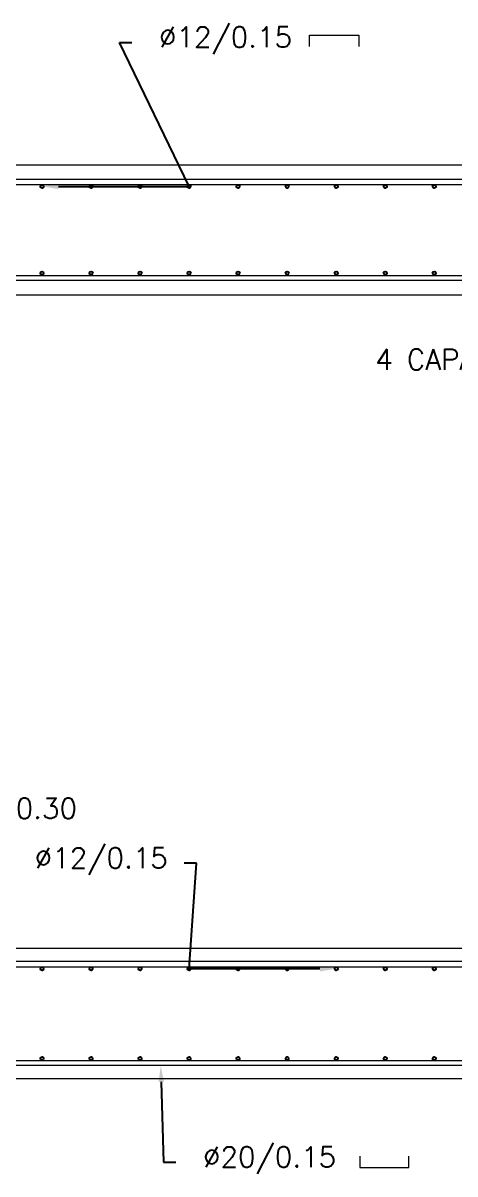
# Model space of a CAD drawing. Header units: metres. Extents: x 1291 to 1536, y 1774 to 1932.
# Drawn here: x 1346.631 to 1347.952, y 1789.903 to 1793.428 of the extents above; entities that cross this region are included whole.
import ezdxf
from ezdxf import colors
from ezdxf.entities.mleader import LeaderData, LeaderLine
from ezdxf.math import Vec2, Vec3

# ---------------------------------------------------------------- set-up
doc = ezdxf.new("R2010")
doc.units = ezdxf.units.M
doc.layers.add('Des', color=4, linetype='Continuous', lineweight=20)
doc.layers.add('YPSOM_ARMADURAS', color=164, linetype='Continuous')
doc.styles.add('YPSOM-TEXTO', font='romans.shx')

# ---------------------------------------------------------------- blocks, each defined once
blk = doc.blocks.new('*U142')
at = {"layer": 'YPSOM_ARMADURAS'}
blk.add_circle((0, 0), 0.005, dxfattribs=at)
blk = doc.blocks.new('*U143')
at = {"layer": 'Des', "color": 0, "linetype": 'ByBlock', "lineweight": -2, "transparency": 16777216}
for p in [(-1.1682, -0.6766), (-1.298, -0.7518), (-1.4278, -0.8269), (-1.5576, -0.9021), (-1.6874, -0.9773), (-1.8172, -1.0525), (-1.947, -1.1277), (-2.0768, -1.2028), (-2.2066, -1.278)]:
    blk.add_blockref('*U142', p, dxfattribs=at)
blk = doc.blocks.new('*U138')
at = {"layer": 'YPSOM_ARMADURAS'}
blk.add_circle((0, 0), 0.005, dxfattribs=at)
blk = doc.blocks.new('*U139')
at = {"layer": 'Des', "color": 0, "linetype": 'ByBlock', "lineweight": -2, "transparency": 16777216}
for p in [(-1.1682, -0.6766), (-1.298, -0.7518), (-1.4278, -0.8269), (-1.5576, -0.9021), (-1.6874, -0.9773), (-1.8172, -1.0525), (-1.947, -1.1277), (-2.0768, -1.2028), (-2.2066, -1.278)]:
    blk.add_blockref('*U138', p, dxfattribs=at)
blk = doc.blocks.new('*U140')
at = {"layer": 'YPSOM_ARMADURAS'}
blk.add_circle((0, 0), 0.005, dxfattribs=at)
blk = doc.blocks.new('*U141')
at = {"layer": 'Des', "color": 0, "linetype": 'ByBlock', "lineweight": -2, "transparency": 16777216}
for p in [(-1.1682, -0.6766), (-1.298, -0.7518), (-1.4278, -0.8269), (-1.5576, -0.9021), (-1.6874, -0.9773), (-1.8172, -1.0525), (-1.947, -1.1277), (-2.0768, -1.2028), (-2.2066, -1.278)]:
    blk.add_blockref('*U140', p, dxfattribs=at)
blk = doc.blocks.new('*U210')
at = {"layer": 'YPSOM_ARMADURAS'}
blk.add_circle((0, 0), 0.005, dxfattribs=at)
blk = doc.blocks.new('*U211')
at = {"layer": 'Des', "color": 0, "linetype": 'ByBlock', "lineweight": -2, "transparency": 16777216}
for p in [(-1.1682, -0.6766), (-1.298, -0.7518), (-1.4278, -0.8269), (-1.5576, -0.9021), (-1.6874, -0.9773), (-1.8172, -1.0525), (-1.947, -1.1277), (-2.0768, -1.2028), (-2.2066, -1.278)]:
    blk.add_blockref('*U210', p, dxfattribs=at)
blk = doc.blocks.new('*U196')
at = {"layer": 'YPSOM_ARMADURAS'}
blk.add_circle((0, 0), 0.005, dxfattribs=at)
blk = doc.blocks.new('*U197')
at = {"layer": 'Des', "color": 0, "linetype": 'ByBlock', "lineweight": -2, "transparency": 16777216}
for p in [(-1.1682, -0.6766), (-1.298, -0.7518), (-1.4278, -0.8269), (-1.5576, -0.9021), (-1.6874, -0.9773), (-1.8172, -1.0525), (-1.947, -1.1277), (-2.0768, -1.2028), (-2.2066, -1.278)]:
    blk.add_blockref('*U196', p, dxfattribs=at)
blk = doc.blocks.new('*U188')
at = {"layer": 'YPSOM_ARMADURAS'}
blk.add_circle((0, 0), 0.005, dxfattribs=at)
blk = doc.blocks.new('*U189')
at = {"layer": 'Des', "color": 0, "linetype": 'ByBlock', "lineweight": -2, "transparency": 16777216}
for p in [(-1.1682, -0.6766), (-1.298, -0.7518), (-1.4278, -0.8269), (-1.5576, -0.9021), (-1.6874, -0.9773), (-1.8172, -1.0525), (-1.947, -1.1277), (-2.0768, -1.2028), (-2.2066, -1.278)]:
    blk.add_blockref('*U188', p, dxfattribs=at)
blk = doc.blocks.new('*U194')
at = {"layer": 'YPSOM_ARMADURAS'}
blk.add_circle((0, 0), 0.005, dxfattribs=at)
blk = doc.blocks.new('*U195')
at = {"layer": 'Des', "color": 0, "linetype": 'ByBlock', "lineweight": -2, "transparency": 16777216}
for p in [(-1.1682, -0.6766), (-1.298, -0.7518), (-1.4278, -0.8269), (-1.5576, -0.9021), (-1.6874, -0.9773), (-1.8172, -1.0525), (-1.947, -1.1277), (-2.0768, -1.2028), (-2.2066, -1.278)]:
    blk.add_blockref('*U194', p, dxfattribs=at)
blk = doc.blocks.new('*U192')
at = {"layer": 'YPSOM_ARMADURAS'}
blk.add_circle((0, 0), 0.005, dxfattribs=at)
blk = doc.blocks.new('*U193')
at = {"layer": 'Des', "color": 0, "linetype": 'ByBlock', "lineweight": -2, "transparency": 16777216}
for p in [(-1.1682, -0.6766), (-1.298, -0.7518), (-1.4278, -0.8269), (-1.5576, -0.9021), (-1.6874, -0.9773), (-1.8172, -1.0525), (-1.947, -1.1277), (-2.0768, -1.2028), (-2.2066, -1.278)]:
    blk.add_blockref('*U192', p, dxfattribs=at)

msp = doc.modelspace()

# ---------------------------------------------------------------- linework, layer by layer
at = {"layer": 'Des', "color": 9}
for points, elevation in [([(1347.50793, 1793.35614), (1347.50793, 1793.39114), (1347.65793, 1793.39114), (1347.65793, 1793.35614)], 40.44465), ([(1347.50793, 1793.35614), (1347.50793, 1793.39114), (1347.65793, 1793.39114), (1347.65793, 1793.35614)], 40.44465), ([(1347.66105, 1789.9578), (1347.66105, 1789.9228), (1347.81105, 1789.9228), (1347.81105, 1789.9578)], 76.49915), ([(1347.66105, 1789.9578), (1347.66105, 1789.9228), (1347.81105, 1789.9228), (1347.81105, 1789.9578)], 76.49915)]:
    msp.add_lwpolyline(points, dxfattribs=dict(at, elevation=elevation))
at = {"layer": 'Des', "color": 9, "elevation": 40.44465}
for points in [[(1345.01682, 1792.99446), (1362.51682, 1792.99446), (1362.51682, 1790.19446), (1345.01682, 1790.19446)], [(1345.01682, 1792.99446), (1362.51682, 1792.99446), (1362.51682, 1790.19446), (1345.01682, 1790.19446)], [(1349.31682, 1790.59446), (1349.31682, 1792.59446), (1345.31682, 1792.59446), (1345.31682, 1790.59446)], [(1349.31682, 1790.59446), (1349.31682, 1792.59446), (1345.31682, 1792.59446), (1345.31682, 1790.59446)]]:
    msp.add_lwpolyline(points, close=True, dxfattribs=at)
for points in [[(1356.86682, 1792.93346), (1356.86682, 1792.94946), (1345.09182, 1792.94946, 0.4142136), (1345.06182, 1792.91946), (1345.06182, 1792.59946), (1345.07782, 1792.59946), (1345.07782, 1792.91946, -0.4142136), (1345.09182, 1792.93346)], [(1356.86682, 1792.93346), (1356.86682, 1792.94946), (1345.09182, 1792.94946, 0.4142136), (1345.06182, 1792.91946), (1345.06182, 1792.59946), (1345.07782, 1792.59946), (1345.07782, 1792.91946, -0.4142136), (1345.09182, 1792.93346)], [(1362.39802, 1792.90563), (1362.39802, 1792.66946, -0.4142136), (1362.36802, 1792.63946), (1345.14021, 1792.63946, -0.4142136), (1345.11021, 1792.66946), (1345.11021, 1792.89621), (1345.12621, 1792.89621), (1345.12621, 1792.66946, 0.4142136), (1345.14021, 1792.65546), (1362.36802, 1792.65546, 0.4142136), (1362.38202, 1792.66946), (1362.38202, 1792.90563)], [(1362.39802, 1792.90563), (1362.39802, 1792.66946, -0.4142136), (1362.36802, 1792.63946), (1345.14021, 1792.63946, -0.4142136), (1345.11021, 1792.66946), (1345.11021, 1792.89621), (1345.12621, 1792.89621), (1345.12621, 1792.66946, 0.4142136), (1345.14021, 1792.65546), (1362.36802, 1792.65546, 0.4142136), (1362.38202, 1792.66946), (1362.38202, 1792.90563)], [(1352.34182, 1790.251), (1352.34182, 1790.235), (1345.09204, 1790.235, -0.4142136), (1345.06204, 1790.265), (1345.06204, 1792.04446), (1345.07804, 1792.04446), (1345.07804, 1790.265, 0.4142136), (1345.09204, 1790.251)], [(1352.34182, 1790.251), (1352.34182, 1790.235), (1345.09204, 1790.235, -0.4142136), (1345.06204, 1790.265), (1345.06204, 1792.04446), (1345.07804, 1792.04446), (1345.07804, 1790.265, 0.4142136), (1345.09204, 1790.251)], [(1362.44285, 1790.23419), (1362.44285, 1790.52378, 0.4142136), (1362.41285, 1790.55378), (1345.11544, 1790.55378, 0.4142136), (1345.08544, 1790.52378), (1345.08544, 1790.23498), (1345.10144, 1790.23498), (1345.10144, 1790.52378, -0.4142136), (1345.11544, 1790.53778), (1362.41285, 1790.53778, -0.4142136), (1362.42685, 1790.52378), (1362.42685, 1790.23419)], [(1362.44285, 1790.23419), (1362.44285, 1790.52378, 0.4142136), (1362.41285, 1790.55378), (1345.11544, 1790.55378, 0.4142136), (1345.08544, 1790.52378), (1345.08544, 1790.23498), (1345.10144, 1790.23498), (1345.10144, 1790.52378, -0.4142136), (1345.11544, 1790.53778), (1362.41285, 1790.53778, -0.4142136), (1362.42685, 1790.52378), (1362.42685, 1790.23419)]]:
    msp.add_lwpolyline(points, format="xyb", close=True, dxfattribs=at)

# ---------------------------------------------------------------- block references
at = {"layer": 'Des', "color": 9, "rotation": 149.9219293539946}
for name, p in [('*U141', (1345.33915, 1792.92789, 40.44465)), ('*U195', (1345.33915, 1792.92789, 40.44465)), ('*U211', (1345.33915, 1792.66242, 40.44465)), ('*U193', (1345.33915, 1792.66242, 40.44465)), ('*U143', (1345.33915, 1790.53146, 40.44465)), ('*U197', (1345.33915, 1790.53146, 40.44465)), ('*U139', (1345.33915, 1790.25646, 40.44465)), ('*U189', (1345.33915, 1790.25646, 40.44465))]:
    msp.add_blockref(name, p, dxfattribs=at)

# ---------------------------------------------------------------- leaders
at = {"layer": 'Des', "color": 9}
ml = msp.add_multileader_mtext('Standard', dxfattribs=at)
ml.set_content('Ø12/0.15', color=2, style='YPSOM-TEXTO')
ml.set_leader_properties(color=1)
ml.build(insert=Vec2(0, 0))
ml.multileader.update_dxf_attribs({"text_left_attachment_type": 2, "text_right_attachment_type": 2, "dogleg_length": 1.5, "arrow_head_size": 0.05, "scale": 0.025})
ctx = ml.context
ctx.base_point, ctx.scale, ctx.char_height, ctx.arrow_head_size, ctx.landing_gap_size, ctx.plane_origin, ctx.plane_x_axis, ctx.plane_y_axis = Vec3(1346.96362, 1793.36888, 40.44465), 0.025, 0.0625, 0.05, 0.05, Vec3(1351.98915, 1792.82789, 40.44465), Vec3(1, 0, 0), Vec3(0, 1, 0)
ctx.left_attachment, ctx.right_attachment, ctx.text_align_type = 2, 2, 2
notes = []
notes.append((ctx, [(0, (1, 1, 0), (1346.92612, 1793.36888, 40.44465), (1, 0, 0), 0.0375, [(1, [(1346.68915, 1792.92789, 40.44465), (1347.13915, 1792.92789, 40.44465)], 0, [])])]))
ctx.mtext.insert, ctx.mtext.text_direction, ctx.mtext.alignment, ctx.mtext.flow_direction = Vec3(1347.4541, 1793.41649, 40.44465), Vec3(1, 0, 0), 3, 5
ml = msp.add_multileader_mtext('Standard', dxfattribs=at)
ml.set_content('Ø12/0.15', color=2, style='YPSOM-TEXTO')
ml.set_leader_properties(color=1)
ml.build(insert=Vec2(0, 0))
ml.multileader.update_dxf_attribs({"text_left_attachment_type": 2, "text_right_attachment_type": 2, "dogleg_length": 1.5, "arrow_head_size": 0.05, "scale": 0.025})
ctx = ml.context
ctx.base_point, ctx.scale, ctx.char_height, ctx.arrow_head_size, ctx.landing_gap_size, ctx.plane_origin, ctx.plane_x_axis, ctx.plane_y_axis = Vec3(1346.96362, 1793.36888, 40.44465), 0.025, 0.0625, 0.05, 0.05, Vec3(1351.98915, 1792.82789, 40.44465), Vec3(1, 0, 0), Vec3(0, 1, 0)
ctx.left_attachment, ctx.right_attachment, ctx.text_align_type = 2, 2, 2
notes.append((ctx, [(0, (1, 1, 0), (1346.92612, 1793.36888, 40.44465), (1, 0, 0), 0.0375, [(1, [(1346.68915, 1792.92789, 40.44465), (1347.13915, 1792.92789, 40.44465)], 0, [])])]))
ctx.mtext.insert, ctx.mtext.text_direction, ctx.mtext.alignment, ctx.mtext.flow_direction = Vec3(1347.4541, 1793.41649, 40.44465), Vec3(1, 0, 0), 3, 5
ml = msp.add_multileader_mtext('Standard', dxfattribs=at)
ml.set_content('4 CAPAS Ø10/0.15/0.30', color=2, style='YPSOM-TEXTO')
ml.set_leader_properties(color=1)
ml.build(insert=Vec2(0, 0))
ml.multileader.update_dxf_attribs({"text_left_attachment_type": 2, "text_right_attachment_type": 2, "dogleg_length": 1.5, "arrow_head_size": 0.05, "scale": 0.025})
ctx = ml.context
ctx.base_point, ctx.scale, ctx.char_height, ctx.arrow_head_size, ctx.landing_gap_size, ctx.plane_origin, ctx.plane_x_axis, ctx.plane_y_axis = Vec3(1347.52372, 1792.38142, 40.44465), 0.025, 0.0625, 0.05, 0.05, Vec3(1354.6017, 1792.74454, 40.44465), Vec3(1, 0, 0), Vec3(0, 1, 0)
ctx.left_attachment, ctx.right_attachment, ctx.text_align_type = 2, 2, 2
notes.append((ctx, [(1, (1, 1, 0), (1348.8517, 1792.38142, 40.44465), (-1, 0, 0), 0.0375, [(2, [(1349.0017, 1792.84454, 40.44465), (1349.1517, 1792.84454, 40.44465), (1349.3017, 1792.84454, 40.44465), (1348.8517, 1792.84454, 40.44465)], 0, [])])]))
ctx.mtext.insert, ctx.mtext.text_direction, ctx.mtext.alignment, ctx.mtext.flow_direction = Vec3(1348.7642, 1792.42904, 40.44465), Vec3(1, 0, 0), 3, 5
ml = msp.add_multileader_mtext('Standard', dxfattribs=at)
ml.set_content('4 CAPAS Ø10/0.15/0.30', color=2, style='YPSOM-TEXTO')
ml.set_leader_properties(color=1)
ml.build(insert=Vec2(0, 0))
ml.multileader.update_dxf_attribs({"text_left_attachment_type": 2, "text_right_attachment_type": 2, "dogleg_length": 1.5, "arrow_head_size": 0.05, "scale": 0.025})
ctx = ml.context
ctx.base_point, ctx.scale, ctx.char_height, ctx.arrow_head_size, ctx.landing_gap_size, ctx.plane_origin, ctx.plane_x_axis, ctx.plane_y_axis = Vec3(1347.52372, 1792.38142, 40.44465), 0.025, 0.0625, 0.05, 0.05, Vec3(1354.6017, 1792.74454, 40.44465), Vec3(1, 0, 0), Vec3(0, 1, 0)
ctx.left_attachment, ctx.right_attachment, ctx.text_align_type = 2, 2, 2
notes.append((ctx, [(1, (1, 1, 0), (1348.8517, 1792.38142, 40.44465), (-1, 0, 0), 0.0375, [(2, [(1349.0017, 1792.84454, 40.44465), (1349.1517, 1792.84454, 40.44465), (1349.3017, 1792.84454, 40.44465), (1348.8517, 1792.84454, 40.44465)], 0, [])])]))
ctx.mtext.insert, ctx.mtext.text_direction, ctx.mtext.alignment, ctx.mtext.flow_direction = Vec3(1348.7642, 1792.42904, 40.44465), Vec3(1, 0, 0), 3, 5
ml = msp.add_multileader_mtext('Standard', dxfattribs=at)
ml.set_content('4 CAPAS Ø10/0.15/0.30', color=2, style='YPSOM-TEXTO')
ml.set_leader_properties(color=1)
ml.build(insert=Vec2(0, 0))
ml.multileader.update_dxf_attribs({"text_left_attachment_type": 2, "text_right_attachment_type": 2, "dogleg_length": 1.5, "arrow_head_size": 0.05, "scale": 0.025})
ctx = ml.context
ctx.base_point, ctx.scale, ctx.char_height, ctx.arrow_head_size, ctx.landing_gap_size, ctx.plane_origin, ctx.plane_x_axis, ctx.plane_y_axis = Vec3(1345.69093, 1791.00631, 40.44465), 0.025, 0.0625, 0.05, 0.05, Vec3(1351.12393, 1790.4443, 40.44465), Vec3(1, 0, 0), Vec3(0, 1, 0)
ctx.left_attachment, ctx.right_attachment = 2, 2
notes.append((ctx, [(1, (1, 1, 0), (1345.65343, 1791.00631, 40.44465), (1, 0, 0), 0.0375, [(5, [(1345.77393, 1790.3443, 40.44465), (1345.62393, 1790.3443, 40.44465), (1345.47393, 1790.3443, 40.44465), (1345.32393, 1790.3443, 40.44465)], 0, [])])]))
ctx.mtext.insert, ctx.mtext.text_direction, ctx.mtext.flow_direction = Vec3(1345.74093, 1791.05393, 40.44465), Vec3(1, 0, 0), 5
ml = msp.add_multileader_mtext('Standard', dxfattribs=at)
ml.set_content('4 CAPAS Ø10/0.15/0.30', color=2, style='YPSOM-TEXTO')
ml.set_leader_properties(color=1)
ml.build(insert=Vec2(0, 0))
ml.multileader.update_dxf_attribs({"text_left_attachment_type": 2, "text_right_attachment_type": 2, "dogleg_length": 1.5, "arrow_head_size": 0.05, "scale": 0.025})
ctx = ml.context
ctx.base_point, ctx.scale, ctx.char_height, ctx.arrow_head_size, ctx.landing_gap_size, ctx.plane_origin, ctx.plane_x_axis, ctx.plane_y_axis = Vec3(1345.69093, 1791.00631, 40.44465), 0.025, 0.0625, 0.05, 0.05, Vec3(1351.12393, 1790.4443, 40.44465), Vec3(1, 0, 0), Vec3(0, 1, 0)
ctx.left_attachment, ctx.right_attachment = 2, 2
notes.append((ctx, [(1, (1, 1, 0), (1345.65343, 1791.00631, 40.44465), (1, 0, 0), 0.0375, [(5, [(1345.77393, 1790.3443, 40.44465), (1345.62393, 1790.3443, 40.44465), (1345.47393, 1790.3443, 40.44465), (1345.32393, 1790.3443, 40.44465)], 0, [])])]))
ctx.mtext.insert, ctx.mtext.text_direction, ctx.mtext.flow_direction = Vec3(1345.74093, 1791.05393, 40.44465), Vec3(1, 0, 0), 5
ml = msp.add_multileader_mtext('Standard', dxfattribs=at)
ml.set_content('Ø12/0.15', color=2, style='YPSOM-TEXTO')
ml.set_leader_properties(color=1)
ml.build(insert=Vec2(0, 0))
ml.multileader.update_dxf_attribs({"text_left_attachment_type": 2, "text_right_attachment_type": 2, "dogleg_length": 1.5, "arrow_head_size": 0.05, "scale": 0.025})
ctx = ml.context
ctx.base_point, ctx.scale, ctx.char_height, ctx.arrow_head_size, ctx.landing_gap_size, ctx.plane_origin, ctx.plane_x_axis, ctx.plane_y_axis = Vec3(1346.58342, 1790.8545, 40.44465), 0.025, 0.0625, 0.05, 0.05, Vec3(1352.48915, 1790.53146, 40.44465), Vec3(1, 0, 0), Vec3(0, 1, 0)
ctx.left_attachment, ctx.right_attachment, ctx.text_align_type = 2, 2, 2
notes.append((ctx, [(1, (1, 1, 0), (1347.1614, 1790.8545, 40.44465), (-1, 0, 0), 0.0375, [(0, [(1347.58915, 1790.53146, 40.44465), (1347.13915, 1790.53146, 40.44465)], 0, [])])]))
ctx.mtext.insert, ctx.mtext.text_direction, ctx.mtext.alignment, ctx.mtext.flow_direction = Vec3(1347.0739, 1790.90212, 40.44465), Vec3(1, 0, 0), 3, 5
ml = msp.add_multileader_mtext('Standard', dxfattribs=at)
ml.set_content('Ø12/0.15', color=2, style='YPSOM-TEXTO')
ml.set_leader_properties(color=1)
ml.build(insert=Vec2(0, 0))
ml.multileader.update_dxf_attribs({"text_left_attachment_type": 2, "text_right_attachment_type": 2, "dogleg_length": 1.5, "arrow_head_size": 0.05, "scale": 0.025})
ctx = ml.context
ctx.base_point, ctx.scale, ctx.char_height, ctx.arrow_head_size, ctx.landing_gap_size, ctx.plane_origin, ctx.plane_x_axis, ctx.plane_y_axis = Vec3(1346.58342, 1790.8545, 40.44465), 0.025, 0.0625, 0.05, 0.05, Vec3(1352.48915, 1790.53146, 40.44465), Vec3(1, 0, 0), Vec3(0, 1, 0)
ctx.left_attachment, ctx.right_attachment, ctx.text_align_type = 2, 2, 2
notes.append((ctx, [(1, (1, 1, 0), (1347.1614, 1790.8545, 40.44465), (-1, 0, 0), 0.0375, [(0, [(1347.58915, 1790.53146, 40.44465), (1347.13915, 1790.53146, 40.44465)], 0, [])])]))
ctx.mtext.insert, ctx.mtext.text_direction, ctx.mtext.alignment, ctx.mtext.flow_direction = Vec3(1347.0739, 1790.90212, 40.44465), Vec3(1, 0, 0), 3, 5
ml = msp.add_multileader_mtext('Standard', dxfattribs=at)
ml.set_content('Ø20/0.15', color=2, style='YPSOM-TEXTO')
ml.set_leader_properties(color=1)
ml.build(insert=Vec2(0, 0))
ml.multileader.update_dxf_attribs({"text_left_attachment_type": 2, "text_right_attachment_type": 2, "dogleg_length": 1.5, "arrow_head_size": 0.05, "scale": 0.025})
ctx = ml.context
ctx.base_point, ctx.scale, ctx.char_height, ctx.arrow_head_size, ctx.landing_gap_size, ctx.plane_origin, ctx.plane_x_axis, ctx.plane_y_axis = Vec3(1347.09829, 1789.93866, 40.44465), 0.025, 0.0625, 0.05, 0.05, Vec3(1352.35259, 1790.335, 40.44465), Vec3(1, 0, 0), Vec3(0, 1, 0)
ctx.left_attachment, ctx.right_attachment, ctx.text_align_type = 2, 2, 2
notes.append((ctx, [(0, (1, 1, 0), (1347.06079, 1789.93866, 40.44465), (1, 0, 0), 0.0375, [(0, [(1347.05259, 1790.235, 40.44465)], 0, [])])]))
ctx.mtext.insert, ctx.mtext.text_direction, ctx.mtext.rotation, ctx.mtext.width, ctx.mtext.defined_height, ctx.mtext.alignment, ctx.mtext.flow_direction = Vec3(1347.58877, 1789.98628, 40.44465), Vec3(1, 0, 0), 6.2831853, 0.6625488, 0.31548, 3, 5
ml = msp.add_multileader_mtext('Standard', dxfattribs=at)
ml.set_content('Ø20/0.15', color=2, style='YPSOM-TEXTO')
ml.set_leader_properties(color=1)
ml.build(insert=Vec2(0, 0))
ml.multileader.update_dxf_attribs({"text_left_attachment_type": 2, "text_right_attachment_type": 2, "dogleg_length": 1.5, "arrow_head_size": 0.05, "scale": 0.025})
ctx = ml.context
ctx.base_point, ctx.scale, ctx.char_height, ctx.arrow_head_size, ctx.landing_gap_size, ctx.plane_origin, ctx.plane_x_axis, ctx.plane_y_axis = Vec3(1347.09829, 1789.93866, 40.44465), 0.025, 0.0625, 0.05, 0.05, Vec3(1352.35259, 1790.335, 40.44465), Vec3(1, 0, 0), Vec3(0, 1, 0)
ctx.left_attachment, ctx.right_attachment, ctx.text_align_type = 2, 2, 2
notes.append((ctx, [(0, (1, 1, 0), (1347.06079, 1789.93866, 40.44465), (1, 0, 0), 0.0375, [(0, [(1347.05259, 1790.235, 40.44465)], 0, [])])]))
ctx.mtext.insert, ctx.mtext.text_direction, ctx.mtext.rotation, ctx.mtext.width, ctx.mtext.defined_height, ctx.mtext.alignment, ctx.mtext.flow_direction = Vec3(1347.58877, 1789.98628, 40.44465), Vec3(1, 0, 0), 6.2831853, 0.6625488, 0.31548, 3, 5
for ctx, leaders in notes:
    for number, flags, end, landing, length, lines in leaders:
        leader = LeaderData()
        leader.index, (leader.has_last_leader_line, leader.has_dogleg_vector, leader.attachment_direction) = number, flags
        leader.last_leader_point, leader.dogleg_vector, leader.dogleg_length = Vec3(end), Vec3(landing), length
        for number, points, colour, breaks in lines:
            line = LeaderLine()
            line.index, line.vertices, line.color, line.breaks = number, Vec3.list(points), colors.encode_raw_color(colour), breaks
            leader.lines.append(line)
        ctx.leaders.append(leader)

doc.saveas('drawing.dxf')
